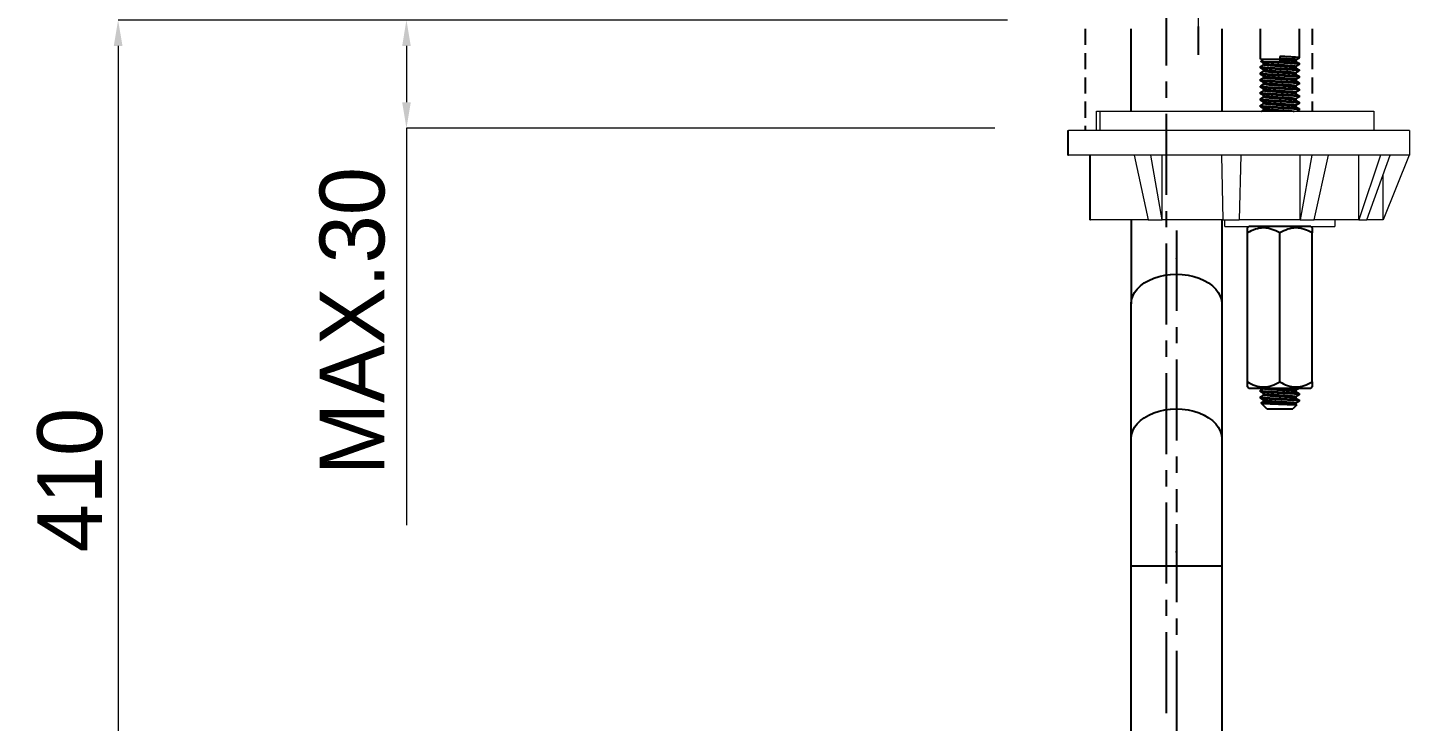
# Model space of a CAD drawing. Extents: x 0 to 790, y 0 to 579.
# Drawn here: x 356.5 to 569.8, y 121.4 to 228.5 of the extents above; entities that cross this region are included whole.
import ezdxf

# ---------------------------------------------------------------- set-up
doc = ezdxf.new("R2010")
doc.units = 0
doc.header["$LTSCALE"] = 10
doc.header["$MEASUREMENT"] = 0
doc.header["$PDMODE"] = 3
doc.header["$PDSIZE"] = -10
doc.linetypes.add('CENTER', pattern=[2, 1.25, -0.25, 0.25, -0.25])
doc.linetypes.add('HIDDEN', pattern=[0.375, 0.25, -0.125])
doc.layers.get('0').update_dxf_attribs({"linetype": 'CONTINUOUS'})
doc.layers.get('DEFPOINTS').update_dxf_attribs({"linetype": 'CONTINUOUS'})
doc.layers.add('1', color=7, linetype='CONTINUOUS')
doc.layers.add('DEFAULT_1', color=7, linetype='CENTER')
doc.styles.add('Daelim Dimension', font='')
doc.styles.get('Daelim Dimension').set_extended_font_data('나눔고딕')
doc.dimstyles.new('DEFAULT', dxfattribs={"dimscale": 2, "dimtxt": 2, "dimasz": 2, "dimexe": 0, "dimexo": 2, "dimgap": 1, "dimtad": 1, "dimdec": 0, "dimzin": 9, "dimdsep": 46, "dimtxsty": 'Daelim Dimension', "dimcen": 0.5, "dimclrd": 5, "dimclre": 5, "dimclrt": 256, "dimadec": 1, "dimazin": 0, "dimtfac": 1, "dimtdec": 0, "dimtix": 1, "dimtmove": 0, "dimatfit": 3, "dimfxl": 1, "dimtolj": 1, "dimtzin": 1, "dimlwd": 9, "dimlwe": 9, "dimarcsym": 0})

# ---------------------------------------------------------------- blocks, each defined once
blk = doc.blocks.new('*D2')
at = {"color": 5, "lineweight": 9, "ltscale": 0.5, "transparency": 16777216}
for p, q in [((415.63, 306.69), (415.63, 273.65)), ((533.24, 273.65), (419.63, 273.65)), ((537.24, 228.36), (537.24, 273.65))]:
    blk.add_line(p, q, dxfattribs=at)
at = {"color": 5, "ltscale": 0.5, "transparency": 16777216}
for points in [[(419.63, 274.32), (419.63, 272.98), (415.63, 273.65)], [(533.24, 274.32), (533.24, 272.98), (537.24, 273.65)]]:
    blk.add_solid(points, dxfattribs=at)
at = {"layer": 'DEFPOINTS', "color": 0, "ltscale": 0.5, "transparency": 16777216}
for p in [(415.63, 310.69), (415.63, 273.65), (537.24, 224.36)]:
    blk.add_point(p, dxfattribs=at)
at = {"color": 7, "ltscale": 0.5, "transparency": 16777216, "insert": (482.43, 286.44), "char_height": 10, "attachment_point": 2, "style": 'Daelim Dimension'}
blk.add_mtext('\\A1;122', dxfattribs=at)
blk = doc.blocks.new('*D3')
at = {"color": 5, "lineweight": 9, "ltscale": 0.5, "transparency": 16777216}
for p, q in [((507.74, 229.71), (414.98, 229.71)), ((414.98, 225.71), (414.98, 217.01)), ((505.81, 213.01), (414.98, 213.01)), ((414.98, 213.01), (414.98, 151.74))]:
    blk.add_line(p, q, dxfattribs=at)
at = {"color": 5, "ltscale": 0.5, "transparency": 16777216}
for points in [[(414.32, 225.71), (415.65, 225.71), (414.98, 229.71)], [(414.32, 217.01), (415.65, 217.01), (414.98, 213.01)]]:
    blk.add_solid(points, dxfattribs=at)
at = {"layer": 'DEFPOINTS', "color": 0, "ltscale": 0.5, "transparency": 16777216}
for p in [(414.98, 229.71), (511.74, 229.71), (509.81, 213.01)]:
    blk.add_point(p, dxfattribs=at)
at = {"color": 7, "ltscale": 0.5, "transparency": 16777216, "insert": (401.58, 207.01), "char_height": 10, "attachment_point": 3, "rotation": 90, "style": 'Daelim Dimension'}
blk.add_mtext('\\A1;MAX.30', dxfattribs=at)
blk = doc.blocks.new('*D6')
at = {"color": 5, "lineweight": 9, "ltscale": 0.5, "transparency": 16777216}
for p, q in [((433.31, 229.71), (370.48, 229.71)), ((370.48, 225.71), (370.48, 91.67)), ((517.33, 87.67), (370.48, 87.67))]:
    blk.add_line(p, q, dxfattribs=at)
at = {"color": 5, "ltscale": 0.5, "transparency": 16777216}
for points in [[(369.81, 225.71), (371.15, 225.71), (370.48, 229.71)], [(369.81, 91.67), (371.15, 91.67), (370.48, 87.67)]]:
    blk.add_solid(points, dxfattribs=at)
at = {"layer": 'DEFPOINTS', "color": 0, "ltscale": 0.5, "transparency": 16777216}
for p in [(437.31, 229.71), (370.48, 87.67), (521.33, 87.67)]:
    blk.add_point(p, dxfattribs=at)
at = {"color": 7, "ltscale": 0.5, "transparency": 16777216, "insert": (363.07, 158.69), "char_height": 10, "attachment_point": 5, "rotation": 90, "style": 'Daelim Dimension'}
blk.add_mtext('\\A1;410', dxfattribs=at)

msp = doc.modelspace()

# ---------------------------------------------------------------- linework, layer by layer
at = {"color": 7, "linetype": 'HIDDEN'}
for p, q in [((519.76, 228.36), (519.76, 212.64)), ((554.76, 228.36), (554.76, 215.64))]:
    msp.add_line(p, q, dxfattribs=at)
at = {"layer": '1', "color": 7, "linetype": 'Continuous'}
for p, q in [((526.83, 215.64), (526.83, 228.36)), ((540.83, 228.36), (540.83, 215.64)), ((546.78, 223.69), (546.78, 228.36)), ((552.78, 228.36), (552.78, 223.85)), ((549.78, 224.1), (549.78, 223.69)), ((546.78, 223.69), (549.78, 223.69)), ((546.78, 222.35), (546.78, 222.52)), ((546.89, 223.3), (547.28, 223.69)), ((547.28, 222.81), (547.28, 223.06)), ((547.28, 221.81), (547.28, 222.06)), ((551.28, 223.19), (548.29, 223.19)), ((549.78, 223.69), (549.78, 223.39)), ((552.28, 223.69), (552.34, 223.63)), ((552.28, 223.56), (552.28, 223.32)), ((552.28, 222.56), (552.28, 222.32)), ((552.78, 223.02), (552.78, 222.85)), ((552.78, 222.02), (552.78, 221.85)), ((546.78, 221.35), (546.78, 221.52)), ((546.78, 220.35), (546.78, 220.52)), ((547.28, 220.81), (547.28, 221.06)), ((547.28, 219.81), (547.28, 220.06)), ((552.28, 221.56), (552.28, 221.32)), ((552.28, 220.56), (552.28, 220.32)), ((552.78, 221.02), (552.78, 220.85)), ((552.78, 220.02), (552.78, 219.85)), ((546.78, 219.35), (546.78, 219.52)), ((546.78, 218.35), (546.78, 218.52)), ((547.28, 218.81), (547.28, 219.06)), ((547.28, 217.81), (547.28, 218.06)), ((552.28, 219.56), (552.28, 219.32)), ((552.28, 218.56), (552.28, 218.32)), ((552.28, 217.56), (552.28, 217.32)), ((552.78, 219.02), (552.78, 218.85)), ((552.78, 218.02), (552.78, 217.85)), ((546.78, 217.35), (546.78, 217.52)), ((546.78, 216.35), (546.78, 216.52)), ((547.28, 216.81), (547.28, 217.06)), ((547.28, 215.81), (547.28, 216.06)), ((552.28, 216.56), (552.28, 216.32)), ((552.78, 217.02), (552.78, 216.85)), ((552.78, 216.02), (552.78, 215.85)), ((526.83, 198.84), (526.83, 185.88)), ((540.83, 198.84), (540.83, 185.88)), ((544.78, 197.61), (545.01, 197.84)), ((544.78, 173.84), (544.78, 196.84)), ((554.55, 197.84), (545.01, 197.84)), ((549.78, 173.84), (549.78, 196.84)), ((554.55, 197.84), (554.78, 197.61)), ((554.78, 173.84), (554.78, 196.84)), ((526.83, 165.07), (526.83, 185.88)), ((540.83, 185.88), (540.83, 165.07)), ((545.01, 172.84), (544.78, 173.07)), ((554.55, 172.84), (545.01, 172.84)), ((547.28, 172.81), (547.28, 172.84)), ((554.78, 173.07), (554.55, 172.84)), ((546.78, 172.35), (546.78, 172.52)), ((546.78, 171.35), (546.78, 171.52)), ((547.28, 171.81), (547.28, 172.06)), ((547.28, 170.81), (547.28, 171.06)), ((552.28, 172.56), (552.28, 172.32)), ((552.28, 171.56), (552.28, 171.32)), ((552.78, 172.02), (552.78, 171.85)), ((552.78, 171.02), (552.78, 170.85)), ((547.78, 169.69), (546.91, 170.56)), ((547.78, 169.69), (551.78, 169.69)), ((552.35, 170.26), (551.78, 169.69)), ((552.28, 170.56), (552.28, 170.31)), ((526.83, 145.39), (526.83, 165.07)), ((540.83, 165.07), (540.83, 145.39)), ((526.83, 115.39), (526.83, 145.39)), ((533.83, 145.39), (526.83, 145.39)), ((540.83, 145.39), (533.83, 145.39)), ((540.83, 145.39), (540.83, 115.39))]:
    msp.add_line(p, q, dxfattribs=at)
at = {"layer": '1', "color": 7, "linetype": 'Continuous', "lineweight": 18}
for p, q in [((521.47, 212.64), (521.47, 215.64)), ((521.47, 215.64), (522.02, 215.64)), ((522.02, 215.64), (564.28, 215.64)), ((564.28, 215.64), (564.28, 212.64)), ((517.06, 212.64), (517.15, 212.64)), ((517.06, 208.84), (517.06, 212.64)), ((569.78, 212.64), (517.15, 212.64)), ((569.78, 212.64), (569.78, 208.84)), ((517.06, 208.84), (517.15, 208.84)), ((527.28, 208.84), (517.15, 208.84)), ((520.47, 198.84), (520.47, 208.84)), ((527.28, 208.84), (529.46, 198.84)), ((529.82, 208.84), (527.28, 208.84)), ((540.82, 208.84), (529.85, 208.84)), ((529.85, 208.84), (529.85, 208.84)), ((531.63, 198.84), (529.85, 208.84)), ((531.63, 198.84), (531.63, 208.84)), ((543.74, 208.84), (540.82, 208.84)), ((541.03, 198.84), (540.82, 208.84)), ((543.78, 208.84), (543.53, 198.84)), ((543.78, 208.84), (543.78, 208.84)), ((554.74, 208.84), (543.78, 208.84)), ((554.74, 208.84), (552.93, 198.84)), ((552.93, 198.84), (552.93, 208.84)), ((557.28, 208.84), (554.74, 208.84)), ((555.1, 198.84), (557.31, 208.84)), ((557.31, 208.84), (557.31, 208.84)), ((565.33, 208.84), (557.31, 208.84)), ((565.33, 208.84), (561.98, 198.84)), ((561.98, 198.84), (561.98, 208.84)), ((563.23, 198.84), (566.81, 208.84)), ((566.79, 208.84), (565.33, 208.84)), ((569.74, 208.84), (565.75, 198.84)), ((566.81, 208.84), (566.81, 208.84)), ((569.74, 208.84), (566.81, 208.84)), ((569.78, 208.84), (569.74, 208.84)), ((565.75, 198.84), (565.75, 205.87)), ((520.47, 198.84), (520.54, 198.84)), ((529.46, 198.84), (520.54, 198.84)), ((529.46, 198.84), (531.63, 198.84)), ((541.03, 198.84), (531.63, 198.84)), ((541.03, 198.84), (543.53, 198.84)), ((541.28, 197.84), (541.28, 198.84)), ((552.93, 198.84), (543.53, 198.84)), ((552.93, 198.84), (555.1, 198.84)), ((561.98, 198.84), (555.1, 198.84)), ((558.28, 198.84), (558.28, 197.84)), ((561.98, 198.84), (563.23, 198.84)), ((565.75, 198.84), (563.23, 198.84)), ((541.28, 197.84), (558.28, 197.84))]:
    msp.add_line(p, q, dxfattribs=at)
at = {"layer": '1', "color": 7, "linetype": 'Continuous', "lineweight": 13}
for p, q in [((522.02, 215.64), (522.02, 212.64)), ((517.15, 208.84), (517.15, 212.64)), ((520.54, 198.84), (520.54, 208.84))]:
    msp.add_line(p, q, dxfattribs=at)
at = {"layer": '1', "color": 7, "linetype": 'Continuous', "lineweight": 18, "extrusion": (0, 0, -1)}
for centre, major_axis, ratio, start_param, end_param in [((542.17, 140.69), (-15.38, 68.06), 0.332406, 0.128423, 0.129785), ((542.29, 140.68), (-0.02, 68.25), 0.401159, 0.053537, 0.054899), ((542.42, 140.72), (15.35, 68.03), 0.332526, 6.261762, 6.263125), ((542.49, 140.69), (24.43, 68.11), 0.178447, 6.272718, 6.27408)]:
    msp.add_ellipse(centre, major_axis=major_axis, ratio=ratio, start_param=start_param, end_param=end_param, dxfattribs=at)
at = {"layer": '1', "color": 7, "linetype": 'Continuous', "extrusion": (0, 0, -1)}
for centre in [(533.83, 185.88), (533.83, 165.07)]:
    msp.add_ellipse(centre, major_axis=(-7, 0), ratio=0.656059, start_param=0, end_param=3.141593, dxfattribs=at)
at = {"layer": '1', "color": 7, "linetype": 'Continuous'}
for points, knots in [([(552.78, 223.85), (552.78, 223.87), (552.74, 223.89), (552.55, 223.92), (552.4, 223.94), (552, 223.97), (551.75, 223.99), (551.2, 224.03), (550.89, 224.04), (550.31, 224.08), (550.04, 224.09), (549.78, 224.1)], [0, 0, 0, 0, 0.187281, 0.187281, 0.402456, 0.402456, 0.617581, 0.617581, 0.832718, 0.832718, 1, 1, 1, 1]), ([(546.78, 222.52), (546.78, 222.51), (546.8, 222.5), (546.9, 222.47), (547.02, 222.45), (547.37, 222.42), (547.59, 222.4), (548.1, 222.36), (548.4, 222.34), (549.03, 222.31), (549.37, 222.29), (550.04, 222.26), (550.38, 222.24), (551.02, 222.2), (551.33, 222.18), (551.86, 222.15), (552.1, 222.13), (552.47, 222.09), (552.61, 222.08), (552.75, 222.05), (552.78, 222.03), (552.78, 222.02)], [0, 0, 0, 0, 0.062306, 0.062306, 0.169753, 0.169753, 0.277207, 0.277207, 0.384644, 0.384644, 0.49211, 0.49211, 0.599543, 0.599543, 0.707012, 0.707012, 0.814452, 0.814452, 0.921903, 0.921903, 1, 1, 1, 1]), ([(552.78, 221.85), (552.78, 221.86), (552.77, 221.86), (552.73, 221.89), (552.63, 221.91), (552.34, 221.94), (552.15, 221.96), (551.67, 222), (551.39, 222.01), (550.78, 222.05), (550.45, 222.07), (549.78, 222.1), (549.44, 222.12), (548.78, 222.16), (548.46, 222.18), (547.9, 222.21), (547.64, 222.23), (547.22, 222.27), (547.05, 222.28), (546.84, 222.32), (546.78, 222.33), (546.78, 222.35)], [0, 0, 0, 0, 0.035132, 0.035132, 0.142705, 0.142705, 0.250312, 0.250312, 0.357888, 0.357888, 0.465496, 0.465496, 0.57307, 0.57307, 0.68066, 0.68066, 0.788248, 0.788248, 0.895827, 0.895827, 1, 1, 1, 1]), ([(548.29, 223.19), (548.01, 223.2), (547.75, 223.21), (547.33, 223.23), (547.17, 223.24), (546.94, 223.27), (546.88, 223.28), (546.88, 223.29), (546.88, 223.29), (546.88, 223.29)], [0, 0, 0, 0, 0.321107, 0.321107, 0.64382, 0.64382, 0.966535, 0.966535, 1, 1, 1, 1]), ([(552.26, 222.33), (552.23, 222.34), (552.17, 222.36), (551.95, 222.39), (551.79, 222.41), (551.41, 222.45), (551.18, 222.47), (550.68, 222.5), (550.4, 222.52), (549.85, 222.56), (549.56, 222.57), (549.01, 222.61), (548.74, 222.63), (548.26, 222.66), (548.04, 222.68), (547.68, 222.72), (547.54, 222.73), (547.34, 222.77), (547.29, 222.79), (547.28, 222.81), (547.28, 222.81), (547.28, 222.81)], [0, 0, 0, 0, 0.099977, 0.099977, 0.211767, 0.211767, 0.32359, 0.32359, 0.435385, 0.435385, 0.547181, 0.547181, 0.658997, 0.658997, 0.77079, 0.77079, 0.882627, 0.882627, 0.994411, 0.994411, 1, 1, 1, 1]), ([(552.27, 221.33), (552.25, 221.33), (552.22, 221.34), (552.11, 221.37), (551.98, 221.39), (551.66, 221.43), (551.45, 221.44), (551, 221.48), (550.74, 221.5), (550.2, 221.53), (549.91, 221.55), (549.35, 221.59), (549.07, 221.6), (548.55, 221.64), (548.31, 221.66), (547.89, 221.7), (547.72, 221.71), (547.45, 221.75), (547.36, 221.77), (547.29, 221.79), (547.28, 221.8), (547.28, 221.81)], [0, 0, 0, 0, 0.058801, 0.058801, 0.169952, 0.169952, 0.281099, 0.281099, 0.39227, 0.39227, 0.503404, 0.503404, 0.614583, 0.614583, 0.725721, 0.725721, 0.836889, 0.836889, 0.948035, 0.948035, 1, 1, 1, 1]), ([(547.29, 222.05), (547.3, 222.04), (547.31, 222.04), (547.39, 222.02), (547.49, 222), (547.78, 221.96), (547.97, 221.94), (548.4, 221.91), (548.65, 221.89), (549.18, 221.85), (549.46, 221.83), (550.02, 221.8), (550.3, 221.78), (550.84, 221.75), (551.09, 221.73), (551.53, 221.69), (551.73, 221.67), (552.03, 221.64), (552.15, 221.62), (552.26, 221.59), (552.28, 221.58), (552.28, 221.56)], [0, 0, 0, 0, 0.032245, 0.032245, 0.143447, 0.143447, 0.254625, 0.254625, 0.365847, 0.365847, 0.477017, 0.477017, 0.588222, 0.588222, 0.699404, 0.699404, 0.810594, 0.810594, 0.921793, 0.921793, 1, 1, 1, 1]), ([(547.3, 223.04), (547.33, 223.03), (547.39, 223.02), (547.59, 222.98), (547.74, 222.96), (548.12, 222.93), (548.35, 222.91), (548.84, 222.88), (549.11, 222.86), (549.67, 222.82), (549.96, 222.8), (550.51, 222.77), (550.78, 222.75), (551.27, 222.71), (551.49, 222.7), (551.85, 222.66), (552, 222.64), (552.21, 222.61), (552.27, 222.59), (552.28, 222.57), (552.28, 222.57), (552.28, 222.56)], [0, 0, 0, 0, 0.092499, 0.092499, 0.204283, 0.204283, 0.316097, 0.316097, 0.427888, 0.427888, 0.539675, 0.539675, 0.651489, 0.651489, 0.763274, 0.763274, 0.875106, 0.875106, 0.986884, 0.986884, 1, 1, 1, 1]), ([(552.78, 222.85), (552.78, 222.87), (552.75, 222.88), (552.61, 222.91), (552.47, 222.93), (552.11, 222.96), (551.87, 222.98), (551.34, 223.02), (551.03, 223.04), (550.39, 223.07), (550.05, 223.09), (549.38, 223.12), (549.04, 223.14), (548.72, 223.16), (548.57, 223.17), (548.43, 223.18), (548.29, 223.19)], [0, 0, 0, 0, 0.117085, 0.117085, 0.278512, 0.278512, 0.439927, 0.439927, 0.601334, 0.601334, 0.762766, 0.762766, 0.924158, 0.924158, 0.924158, 1, 1, 1, 1]), ([(549.78, 223.81), (549.82, 223.81), (549.85, 223.81), (550.17, 223.79), (550.45, 223.77), (550.97, 223.74), (551.21, 223.72), (551.48, 223.7), (551.52, 223.69), (551.57, 223.69)], [0, 0, 0, 0, 0.053341, 0.053341, 0.477671, 0.477671, 0.901842, 0.901842, 1, 1, 1, 1]), ([(552.27, 223.33), (552.26, 223.33), (552.24, 223.34), (552.16, 223.36), (552.05, 223.38), (551.75, 223.42), (551.56, 223.43), (551.13, 223.47), (550.87, 223.49), (550.34, 223.52), (550.06, 223.54), (549.78, 223.56)], [0, 0, 0, 0, 0.082063, 0.082063, 0.311546, 0.311546, 0.540984, 0.540984, 0.770498, 0.770498, 1, 1, 1, 1]), ([(549.78, 223.39), (549.94, 223.37), (550.1, 223.34), (550.26, 223.32), (550.61, 223.27), (550.96, 223.23), (551.28, 223.19)], [0, 0, 0, 0, 0.316637, 0.316637, 0.316637, 1, 1, 1, 1]), ([(551.28, 223.19), (551.56, 223.17), (551.82, 223.15), (552.26, 223.12), (552.44, 223.1), (552.69, 223.06), (552.76, 223.05), (552.78, 223.03), (552.78, 223.02), (552.78, 223.02)], [0, 0, 0, 0, 0.314872, 0.314872, 0.636042, 0.636042, 0.957308, 0.957308, 1, 1, 1, 1]), ([(552.36, 223.61), (552.35, 223.62), (552.32, 223.63), (552.18, 223.65), (552.05, 223.66), (551.79, 223.67), (551.69, 223.68), (551.57, 223.69)], [0, 0, 0, 0, 0.316108, 0.316108, 0.752657, 0.752657, 1, 1, 1, 1]), ([(551.57, 223.69), (551.72, 223.69), (551.86, 223.69), (552.14, 223.69), (552.27, 223.69), (552.46, 223.69), (552.51, 223.69), (552.51, 223.69), (552.51, 223.69), (552.51, 223.69)], [0, 0, 0, 0, 0.255283, 0.255283, 0.609051, 0.609051, 0.994456, 0.994456, 1, 1, 1, 1]), ([(546.79, 221.54), (546.78, 221.53), (546.78, 221.53), (546.78, 221.51), (546.83, 221.49), (547.05, 221.45), (547.22, 221.43), (547.63, 221.4), (547.89, 221.38), (548.46, 221.34), (548.78, 221.32), (549.43, 221.29), (549.78, 221.27), (550.44, 221.23), (550.78, 221.22), (551.38, 221.18), (551.67, 221.16), (552.14, 221.13), (552.34, 221.11), (552.63, 221.07), (552.73, 221.06), (552.77, 221.03), (552.78, 221.03), (552.78, 221.02)], [0, 0, 0, 0, 0.027906, 0.027906, 0.132117, 0.132117, 0.236367, 0.236367, 0.340585, 0.340585, 0.444817, 0.444817, 0.54904, 0.54904, 0.653254, 0.653254, 0.7575, 0.7575, 0.861716, 0.861716, 0.965964, 0.965964, 1, 1, 1, 1]), ([(552.76, 220.84), (552.77, 220.84), (552.78, 220.84), (552.79, 220.87), (552.74, 220.89), (552.54, 220.92), (552.38, 220.94), (551.97, 220.97), (551.72, 220.99), (551.16, 221.03), (550.84, 221.05), (550.19, 221.08), (549.85, 221.1), (549.18, 221.14), (548.84, 221.15), (548.23, 221.19), (547.95, 221.21), (547.46, 221.24), (547.25, 221.26), (546.95, 221.3), (546.85, 221.32), (546.79, 221.34), (546.78, 221.34), (546.78, 221.35)], [0, 0, 0, 0, 0.023619, 0.023619, 0.12783, 0.12783, 0.232073, 0.232073, 0.336291, 0.336291, 0.440517, 0.440517, 0.544741, 0.544741, 0.648951, 0.648951, 0.753198, 0.753198, 0.857412, 0.857412, 0.961655, 0.961655, 1, 1, 1, 1]), ([(546.78, 220.52), (546.78, 220.51), (546.79, 220.51), (546.85, 220.48), (546.95, 220.46), (547.25, 220.43), (547.45, 220.41), (547.94, 220.38), (548.22, 220.36), (548.84, 220.32), (549.17, 220.3), (549.84, 220.27), (550.18, 220.25), (550.84, 220.21), (551.15, 220.19), (551.71, 220.16), (551.97, 220.14), (552.37, 220.11), (552.53, 220.09), (552.73, 220.05), (552.78, 220.04), (552.78, 220.02)], [0, 0, 0, 0, 0.039741, 0.039741, 0.147309, 0.147309, 0.254905, 0.254905, 0.362472, 0.362472, 0.470074, 0.470074, 0.57764, 0.57764, 0.685227, 0.685227, 0.792804, 0.792804, 0.900377, 0.900377, 1, 1, 1, 1]), ([(552.78, 219.85), (552.78, 219.86), (552.76, 219.87), (552.68, 219.9), (552.56, 219.92), (552.23, 219.95), (552.01, 219.97), (551.51, 220.01), (551.22, 220.03), (550.59, 220.06), (550.25, 220.08), (549.58, 220.11), (549.24, 220.13), (548.6, 220.17), (548.29, 220.19), (547.74, 220.22), (547.5, 220.24), (547.12, 220.28), (546.97, 220.29), (546.82, 220.32), (546.78, 220.34), (546.78, 220.35)], [0, 0, 0, 0, 0.056335, 0.056335, 0.163935, 0.163935, 0.27155, 0.27155, 0.379144, 0.379144, 0.48677, 0.48677, 0.594361, 0.594361, 0.701983, 0.701983, 0.809582, 0.809582, 0.917187, 0.917187, 1, 1, 1, 1]), ([(552.27, 220.33), (552.26, 220.33), (552.26, 220.33), (552.22, 220.35), (552.13, 220.37), (551.87, 220.4), (551.7, 220.42), (551.29, 220.46), (551.05, 220.47), (550.54, 220.51), (550.26, 220.53), (549.7, 220.57), (549.41, 220.58), (548.87, 220.62), (548.61, 220.64), (548.14, 220.67), (547.94, 220.69), (547.6, 220.73), (547.47, 220.74), (547.32, 220.78), (547.28, 220.79), (547.28, 220.81)], [0, 0, 0, 0, 0.012707, 0.012707, 0.12395, 0.12395, 0.235157, 0.235157, 0.346407, 0.346407, 0.457609, 0.457609, 0.568831, 0.568831, 0.680053, 0.680053, 0.791266, 0.791266, 0.902509, 0.902509, 1, 1, 1, 1]), ([(552.27, 219.33), (552.25, 219.34), (552.2, 219.35), (552.05, 219.38), (551.91, 219.4), (551.56, 219.44), (551.34, 219.45), (550.86, 219.49), (550.6, 219.51), (550.05, 219.54), (549.76, 219.56), (549.21, 219.6), (548.93, 219.61), (548.43, 219.65), (548.19, 219.67), (547.8, 219.7), (547.63, 219.72), (547.4, 219.76), (547.32, 219.78), (547.28, 219.8), (547.28, 219.8), (547.28, 219.81)], [0, 0, 0, 0, 0.07777, 0.07777, 0.188937, 0.188937, 0.300118, 0.300118, 0.4113, 0.4113, 0.522462, 0.522462, 0.633664, 0.633664, 0.744828, 0.744828, 0.856032, 0.856032, 0.967193, 0.967193, 1, 1, 1, 1]), ([(547.29, 220.05), (547.3, 220.04), (547.3, 220.04), (547.34, 220.02), (547.43, 220.01), (547.69, 219.97), (547.87, 219.95), (548.28, 219.92), (548.52, 219.9), (549.03, 219.86), (549.31, 219.84), (549.87, 219.81), (550.16, 219.79), (550.7, 219.76), (550.96, 219.74), (551.42, 219.7), (551.63, 219.68), (551.96, 219.65), (552.09, 219.63), (552.24, 219.6), (552.28, 219.58), (552.28, 219.56)], [0, 0, 0, 0, 0.011172, 0.011172, 0.12261, 0.12261, 0.234012, 0.234012, 0.345459, 0.345459, 0.456857, 0.456857, 0.568276, 0.568276, 0.679694, 0.679694, 0.791102, 0.791102, 0.90254, 0.90254, 1, 1, 1, 1]), ([(547.3, 221.05), (547.32, 221.03), (547.36, 221.02), (547.52, 220.99), (547.66, 220.97), (548.01, 220.94), (548.23, 220.92), (548.71, 220.89), (548.97, 220.87), (549.52, 220.83), (549.81, 220.81), (550.36, 220.78), (550.64, 220.76), (551.14, 220.72), (551.38, 220.7), (551.77, 220.67), (551.93, 220.65), (552.17, 220.62), (552.24, 220.6), (552.28, 220.57), (552.28, 220.57), (552.28, 220.56)], [0, 0, 0, 0, 0.074862, 0.074862, 0.186419, 0.186419, 0.297989, 0.297989, 0.40956, 0.40956, 0.52111, 0.52111, 0.632701, 0.632701, 0.744254, 0.744254, 0.855848, 0.855848, 0.967397, 0.967397, 1, 1, 1, 1]), ([(546.78, 219.52), (546.78, 219.51), (546.82, 219.49), (546.97, 219.46), (547.11, 219.44), (547.5, 219.41), (547.74, 219.39), (548.28, 219.35), (548.59, 219.33), (549.23, 219.3), (549.57, 219.28), (550.25, 219.25), (550.58, 219.23), (551.21, 219.19), (551.5, 219.17), (552.01, 219.14), (552.23, 219.12), (552.56, 219.08), (552.67, 219.07), (552.76, 219.04), (552.78, 219.03), (552.78, 219.02)], [0, 0, 0, 0, 0.082541, 0.082541, 0.190228, 0.190228, 0.297899, 0.297899, 0.405571, 0.405571, 0.513253, 0.513253, 0.620911, 0.620911, 0.728614, 0.728614, 0.836279, 0.836279, 0.943967, 0.943967, 1, 1, 1, 1]), ([(552.78, 218.85), (552.78, 218.85), (552.78, 218.86), (552.76, 218.88), (552.69, 218.9), (552.45, 218.93), (552.27, 218.95), (551.83, 218.98), (551.56, 219), (550.98, 219.04), (550.65, 219.06), (549.99, 219.09), (549.65, 219.11), (548.98, 219.15), (548.65, 219.17), (548.06, 219.2), (547.79, 219.22), (547.34, 219.25), (547.15, 219.27), (546.89, 219.31), (546.81, 219.33), (546.78, 219.35), (546.78, 219.35), (546.78, 219.35)], [0, 0, 0, 0, 0.012831, 0.012831, 0.120415, 0.120415, 0.228042, 0.228042, 0.335633, 0.335633, 0.443245, 0.443245, 0.550837, 0.550837, 0.65843, 0.65843, 0.766043, 0.766043, 0.873632, 0.873632, 0.981255, 0.981255, 1, 1, 1, 1]), ([(546.78, 218.52), (546.78, 218.52), (546.78, 218.51), (546.81, 218.49), (546.88, 218.47), (547.15, 218.44), (547.33, 218.42), (547.78, 218.39), (548.05, 218.37), (548.65, 218.33), (548.97, 218.31), (549.64, 218.28), (549.98, 218.26), (550.64, 218.22), (550.97, 218.2), (551.55, 218.17), (551.82, 218.15), (552.26, 218.12), (552.44, 218.1), (552.69, 218.06), (552.76, 218.05), (552.78, 218.03), (552.78, 218.02), (552.78, 218.02)], [0, 0, 0, 0, 0.018325, 0.018325, 0.125896, 0.125896, 0.233511, 0.233511, 0.341089, 0.341089, 0.448693, 0.448693, 0.55627, 0.55627, 0.663855, 0.663855, 0.771451, 0.771451, 0.879028, 0.879028, 0.986637, 0.986637, 1, 1, 1, 1]), ([(552.78, 217.85), (552.78, 217.87), (552.75, 217.88), (552.61, 217.91), (552.48, 217.93), (552.11, 217.96), (551.87, 217.98), (551.34, 218.02), (551.03, 218.04), (550.4, 218.07), (550.05, 218.09), (549.38, 218.12), (549.04, 218.14), (548.41, 218.18), (548.11, 218.2), (547.6, 218.23), (547.37, 218.25), (547.03, 218.29), (546.9, 218.31), (546.8, 218.33), (546.78, 218.34), (546.78, 218.35)], [0, 0, 0, 0, 0.07721, 0.07721, 0.184876, 0.184876, 0.292534, 0.292534, 0.400187, 0.400187, 0.507857, 0.507857, 0.6155, 0.6155, 0.723186, 0.723186, 0.830835, 0.830835, 0.938504, 0.938504, 1, 1, 1, 1]), ([(552.27, 218.33), (552.26, 218.33), (552.25, 218.34), (552.18, 218.36), (552.07, 218.38), (551.79, 218.41), (551.6, 218.43), (551.17, 218.47), (550.92, 218.48), (550.4, 218.52), (550.11, 218.54), (549.55, 218.58), (549.27, 218.59), (548.73, 218.63), (548.48, 218.65), (548.03, 218.68), (547.84, 218.7), (547.53, 218.73), (547.42, 218.75), (547.3, 218.78), (547.28, 218.8), (547.28, 218.81)], [0, 0, 0, 0, 0.031894, 0.031894, 0.143094, 0.143094, 0.25427, 0.25427, 0.36549, 0.36549, 0.476658, 0.476658, 0.58786, 0.58786, 0.69904, 0.69904, 0.810228, 0.810228, 0.921426, 0.921426, 1, 1, 1, 1]), ([(552.26, 217.33), (552.24, 217.34), (552.18, 217.36), (551.98, 217.39), (551.82, 217.41), (551.45, 217.44), (551.22, 217.46), (550.73, 217.5), (550.46, 217.52), (549.9, 217.55), (549.61, 217.57), (549.06, 217.6), (548.79, 217.62), (548.3, 217.66), (548.08, 217.68), (547.71, 217.71), (547.56, 217.73), (547.35, 217.77), (547.29, 217.79), (547.28, 217.81), (547.28, 217.81), (547.28, 217.81)], [0, 0, 0, 0, 0.095206, 0.095206, 0.206599, 0.206599, 0.318023, 0.318023, 0.429424, 0.429424, 0.540821, 0.540821, 0.652245, 0.652245, 0.763641, 0.763641, 0.875082, 0.875082, 0.98647, 0.98647, 1, 1, 1, 1]), ([(547.29, 219.05), (547.31, 219.04), (547.34, 219.03), (547.46, 219), (547.58, 218.98), (547.91, 218.95), (548.11, 218.93), (548.57, 218.9), (548.83, 218.88), (549.37, 218.84), (549.66, 218.82), (550.22, 218.79), (550.5, 218.77), (551.02, 218.73), (551.26, 218.71), (551.67, 218.68), (551.85, 218.66), (552.11, 218.63), (552.21, 218.61), (552.27, 218.58), (552.28, 218.57), (552.28, 218.56)], [0, 0, 0, 0, 0.057292, 0.057292, 0.16864, 0.16864, 0.279984, 0.279984, 0.391351, 0.391351, 0.502682, 0.502682, 0.614058, 0.614058, 0.725393, 0.725393, 0.836759, 0.836759, 0.948101, 0.948101, 1, 1, 1, 1]), ([(547.29, 218.05), (547.32, 218.03), (547.39, 218.01), (547.61, 217.98), (547.77, 217.96), (548.16, 217.93), (548.39, 217.91), (548.89, 217.87), (549.17, 217.85), (549.72, 217.82), (550.01, 217.8), (550.56, 217.77), (550.83, 217.75), (551.31, 217.71), (551.53, 217.69), (551.88, 217.66), (552.03, 217.64), (552.22, 217.6), (552.27, 217.58), (552.28, 217.57), (552.28, 217.56), (552.28, 217.56)], [0, 0, 0, 0, 0.103117, 0.103117, 0.214523, 0.214523, 0.325963, 0.325963, 0.437372, 0.437372, 0.548784, 0.548784, 0.660215, 0.660215, 0.771623, 0.771623, 0.883075, 0.883075, 0.994475, 0.994475, 1, 1, 1, 1]), ([(546.78, 217.52), (546.78, 217.51), (546.8, 217.5), (546.9, 217.47), (547.03, 217.45), (547.37, 217.42), (547.59, 217.4), (548.11, 217.36), (548.4, 217.34), (549.03, 217.31), (549.37, 217.29), (550.05, 217.26), (550.39, 217.24), (551.03, 217.2), (551.33, 217.18), (551.87, 217.15), (552.1, 217.13), (552.47, 217.09), (552.61, 217.08), (552.75, 217.05), (552.78, 217.03), (552.78, 217.02)], [0, 0, 0, 0, 0.061744, 0.061744, 0.169363, 0.169363, 0.276988, 0.276988, 0.384598, 0.384598, 0.492236, 0.492236, 0.599841, 0.599841, 0.707482, 0.707482, 0.815094, 0.815094, 0.922717, 0.922717, 1, 1, 1, 1]), ([(552.78, 216.85), (552.78, 216.86), (552.77, 216.86), (552.73, 216.89), (552.63, 216.91), (552.35, 216.94), (552.15, 216.96), (551.67, 216.99), (551.39, 217.01), (550.79, 217.05), (550.46, 217.07), (549.79, 217.1), (549.44, 217.12), (548.79, 217.16), (548.47, 217.18), (547.9, 217.21), (547.64, 217.23), (547.22, 217.26), (547.06, 217.28), (546.84, 217.32), (546.78, 217.33), (546.78, 217.35)], [0, 0, 0, 0, 0.034236, 0.034236, 0.141807, 0.141807, 0.249413, 0.249413, 0.356986, 0.356986, 0.464592, 0.464592, 0.572164, 0.572164, 0.679752, 0.679752, 0.787339, 0.787339, 0.894915, 0.894915, 1, 1, 1, 1]), ([(546.79, 216.53), (546.78, 216.53), (546.78, 216.53), (546.78, 216.5), (546.83, 216.49), (547.05, 216.45), (547.22, 216.43), (547.64, 216.4), (547.89, 216.38), (548.46, 216.34), (548.78, 216.32), (549.44, 216.29), (549.78, 216.27), (550.45, 216.23), (550.78, 216.22), (551.39, 216.18), (551.67, 216.16), (552.14, 216.13), (552.34, 216.11), (552.63, 216.07), (552.73, 216.06), (552.77, 216.03), (552.78, 216.03), (552.78, 216.02)], [0, 0, 0, 0, 0.024183, 0.024183, 0.12889, 0.12889, 0.233634, 0.233634, 0.338347, 0.338347, 0.443073, 0.443073, 0.547791, 0.547791, 0.652499, 0.652499, 0.75724, 0.75724, 0.86195, 0.86195, 0.966692, 0.966692, 1, 1, 1, 1]), ([(552.77, 215.84), (552.77, 215.84), (552.78, 215.84), (552.79, 215.87), (552.74, 215.88), (552.54, 215.92), (552.38, 215.94), (551.97, 215.97), (551.72, 215.99), (551.16, 216.03), (550.85, 216.05), (550.2, 216.08), (549.85, 216.1), (549.18, 216.14), (548.85, 216.15), (548.24, 216.19), (547.95, 216.21), (547.46, 216.24), (547.26, 216.26), (546.95, 216.3), (546.85, 216.32), (546.79, 216.34), (546.78, 216.35), (546.78, 216.35)], [0, 0, 0, 0, 0.018089, 0.018089, 0.122798, 0.122798, 0.227541, 0.227541, 0.332257, 0.332257, 0.436982, 0.436982, 0.541706, 0.541706, 0.646414, 0.646414, 0.751161, 0.751161, 0.855874, 0.855874, 0.960616, 0.960616, 1, 1, 1, 1]), ([(552.27, 216.33), (552.25, 216.33), (552.23, 216.34), (552.13, 216.37), (552.01, 216.39), (551.69, 216.42), (551.49, 216.44), (551.04, 216.48), (550.79, 216.49), (550.25, 216.53), (549.96, 216.55), (549.4, 216.58), (549.12, 216.6), (548.6, 216.64), (548.35, 216.66), (547.93, 216.69), (547.75, 216.71), (547.47, 216.74), (547.37, 216.76), (547.29, 216.79), (547.28, 216.8), (547.28, 216.81)], [0, 0, 0, 0, 0.052596, 0.052596, 0.163566, 0.163566, 0.274525, 0.274525, 0.385516, 0.385516, 0.496464, 0.496464, 0.607456, 0.607456, 0.71841, 0.71841, 0.829389, 0.829389, 0.940353, 0.940353, 1, 1, 1, 1]), ([(548.54, 215.64), (548.5, 215.64), (548.46, 215.65), (548.18, 215.67), (547.97, 215.69), (547.63, 215.72), (547.49, 215.74), (547.32, 215.77), (547.28, 215.79), (547.28, 215.81)], [0.652794, 0.652794, 0.652794, 0.652794, 0.6715842, 0.6715842, 0.7835818, 0.7835818, 0.8956167, 0.8956167, 1, 1, 1, 1]), ([(547.29, 217.05), (547.3, 217.04), (547.32, 217.04), (547.4, 217.01), (547.51, 216.99), (547.81, 216.96), (548, 216.94), (548.44, 216.9), (548.7, 216.89), (549.23, 216.85), (549.51, 216.83), (550.07, 216.8), (550.36, 216.78), (550.88, 216.74), (551.13, 216.72), (551.57, 216.69), (551.76, 216.67), (552.06, 216.64), (552.16, 216.62), (552.26, 216.59), (552.28, 216.58), (552.28, 216.56)], [0, 0, 0, 0, 0.039709, 0.039709, 0.150892, 0.150892, 0.262057, 0.262057, 0.373261, 0.373261, 0.484417, 0.484417, 0.595611, 0.595611, 0.706776, 0.706776, 0.817955, 0.817955, 0.929134, 0.929134, 1, 1, 1, 1]), ([(547.3, 216.05), (547.32, 216.03), (547.37, 216.02), (547.54, 215.99), (547.69, 215.97), (548.05, 215.93), (548.27, 215.92), (548.75, 215.88), (549.02, 215.86), (549.57, 215.83), (549.86, 215.81), (550.42, 215.77), (550.69, 215.76), (551.19, 215.72), (551.42, 215.7), (551.76, 215.67), (551.9, 215.66), (552, 215.64)], [0, 0, 0, 0, 0.0807096, 0.0807096, 0.192471, 0.192471, 0.3042528, 0.3042528, 0.4160263, 0.4160263, 0.5277858, 0.5277858, 0.6395809, 0.6395809, 0.7513408, 0.7513408, 0.8421734, 0.8421734, 0.8421734, 0.8421734]), ([(549.78, 196.84), (549, 197.29), (548.16, 197.61), (546.42, 197.62), (545.57, 197.29), (544.78, 196.84)], [0, 0, 0, 0, 0.5, 0.5, 1, 1, 1, 1]), ([(544.78, 196.84), (544.78, 197.29), (544.78, 197.61), (544.78, 197.61), (544.78, 197.61), (544.78, 197.61)], [0, 0, 0, 0, 0.998824, 0.998824, 1, 1, 1, 1]), ([(554.78, 196.84), (554, 197.29), (553.16, 197.61), (551.42, 197.62), (550.57, 197.29), (549.78, 196.84)], [0, 0, 0, 0, 0.5, 0.5, 1, 1, 1, 1]), ([(554.78, 197.61), (554.78, 197.61), (554.78, 197.61), (554.78, 197.61), (554.78, 197.29), (554.78, 196.84)], [0, 0, 0, 0, 0.001176, 0.001176, 1, 1, 1, 1]), ([(544.78, 173.84), (545.56, 173.39), (546.4, 173.07), (548.14, 173.07), (548.99, 173.39), (549.78, 173.84)], [0, 0, 0, 0, 0.5, 0.5, 1, 1, 1, 1]), ([(544.78, 173.07), (544.78, 173.07), (544.78, 173.07), (544.78, 173.07), (544.78, 173.39), (544.78, 173.84)], [0, 0, 0, 0, 0.001176, 0.001176, 1, 1, 1, 1]), ([(552.26, 172.33), (552.25, 172.33), (552.24, 172.34), (552.17, 172.36), (552.06, 172.38), (551.77, 172.41), (551.58, 172.43), (551.15, 172.47), (550.9, 172.48), (550.37, 172.52), (550.09, 172.54), (549.53, 172.58), (549.24, 172.59), (548.71, 172.63), (548.46, 172.65), (548.02, 172.68), (547.82, 172.7), (547.52, 172.74), (547.41, 172.75), (547.3, 172.79), (547.28, 172.8), (547.28, 172.81)], [0, 0, 0, 0, 0.031507, 0.031507, 0.142897, 0.142897, 0.254264, 0.254264, 0.365675, 0.365675, 0.477033, 0.477033, 0.588428, 0.588428, 0.699798, 0.699798, 0.811178, 0.811178, 0.922565, 0.922565, 1, 1, 1, 1]), ([(549.36, 172.84), (549.54, 172.83), (549.73, 172.82), (550.2, 172.79), (550.48, 172.77), (550.99, 172.74), (551.24, 172.72), (551.66, 172.68), (551.84, 172.66), (552.11, 172.63), (552.2, 172.61), (552.27, 172.58), (552.28, 172.57), (552.28, 172.56)], [0, 0, 0, 0, 0.128816, 0.128816, 0.32331, 0.32331, 0.517733, 0.517733, 0.712206, 0.712206, 0.906643, 0.906643, 1, 1, 1, 1]), ([(549.78, 173.84), (550.56, 173.39), (551.4, 173.07), (553.14, 173.07), (553.99, 173.39), (554.78, 173.84)], [0, 0, 0, 0, 0.5, 0.5, 1, 1, 1, 1]), ([(554.78, 173.84), (554.78, 173.39), (554.78, 173.07), (554.78, 173.07), (554.78, 173.07), (554.78, 173.07)], [0, 0, 0, 0, 0.998824, 0.998824, 1, 1, 1, 1]), ([(546.78, 172.52), (546.78, 172.51), (546.8, 172.5), (546.91, 172.47), (547.04, 172.45), (547.39, 172.42), (547.62, 172.4), (548.14, 172.36), (548.44, 172.34), (549.07, 172.31), (549.41, 172.29), (550.09, 172.26), (550.43, 172.24), (551.06, 172.2), (551.37, 172.18), (551.9, 172.15), (552.13, 172.13), (552.49, 172.09), (552.62, 172.07), (552.75, 172.05), (552.78, 172.03), (552.78, 172.02)], [0, 0, 0, 0, 0.068293, 0.068293, 0.175759, 0.175759, 0.283228, 0.283228, 0.390683, 0.390683, 0.498164, 0.498164, 0.605614, 0.605614, 0.713102, 0.713102, 0.820558, 0.820558, 0.928028, 0.928028, 1, 1, 1, 1]), ([(552.78, 171.85), (552.78, 171.86), (552.77, 171.86), (552.74, 171.89), (552.65, 171.91), (552.37, 171.94), (552.17, 171.96), (551.71, 171.99), (551.43, 172.01), (550.83, 172.05), (550.5, 172.07), (549.83, 172.1), (549.48, 172.12), (548.83, 172.16), (548.5, 172.17), (547.93, 172.21), (547.67, 172.23), (547.24, 172.26), (547.07, 172.28), (546.84, 172.32), (546.78, 172.33), (546.78, 172.35), (546.78, 172.35), (546.78, 172.35)], [0, 0, 0, 0, 0.027734, 0.027734, 0.135296, 0.135296, 0.242896, 0.242896, 0.350462, 0.350462, 0.458058, 0.458058, 0.565623, 0.565623, 0.673201, 0.673201, 0.780781, 0.780781, 0.888349, 0.888349, 0.995941, 0.995941, 1, 1, 1, 1]), ([(546.78, 171.52), (546.78, 171.52), (546.78, 171.52), (546.78, 171.5), (546.84, 171.48), (547.07, 171.45), (547.24, 171.43), (547.66, 171.4), (547.92, 171.38), (548.5, 171.34), (548.82, 171.32), (549.48, 171.29), (549.82, 171.27), (550.49, 171.23), (550.82, 171.21), (551.42, 171.18), (551.7, 171.16), (552.17, 171.13), (552.36, 171.11), (552.64, 171.07), (552.73, 171.05), (552.77, 171.03), (552.78, 171.03), (552.78, 171.02)], [0, 0, 0, 0, 0.003809, 0.003809, 0.111244, 0.111244, 0.218721, 0.218721, 0.326163, 0.326163, 0.433621, 0.433621, 0.541066, 0.541066, 0.648505, 0.648505, 0.755974, 0.755974, 0.863413, 0.863413, 0.970887, 0.970887, 1, 1, 1, 1]), ([(552.78, 170.85), (552.78, 170.87), (552.74, 170.89), (552.55, 170.92), (552.4, 170.94), (552, 170.97), (551.75, 170.99), (551.2, 171.03), (550.89, 171.05), (550.24, 171.08), (549.89, 171.1), (549.22, 171.13), (548.89, 171.15), (548.27, 171.19), (547.98, 171.2), (547.49, 171.24), (547.28, 171.26), (546.97, 171.3), (546.86, 171.31), (546.79, 171.34), (546.78, 171.35), (546.78, 171.35)], [0, 0, 0, 0, 0.093194, 0.093194, 0.200714, 0.200714, 0.308211, 0.308211, 0.415714, 0.415714, 0.523218, 0.523218, 0.630705, 0.630705, 0.738233, 0.738233, 0.845726, 0.845726, 0.953246, 0.953246, 1, 1, 1, 1]), ([(552.27, 171.33), (552.24, 171.34), (552.18, 171.36), (551.97, 171.39), (551.81, 171.41), (551.43, 171.45), (551.2, 171.46), (550.71, 171.5), (550.43, 171.52), (549.88, 171.55), (549.59, 171.57), (549.04, 171.61), (548.77, 171.62), (548.28, 171.66), (548.06, 171.68), (547.7, 171.71), (547.55, 171.73), (547.35, 171.77), (547.29, 171.79), (547.28, 171.81), (547.28, 171.81), (547.28, 171.81)], [0, 0, 0, 0, 0.099593, 0.099593, 0.210607, 0.210607, 0.321652, 0.321652, 0.432672, 0.432672, 0.54369, 0.54369, 0.654733, 0.654733, 0.765748, 0.765748, 0.876809, 0.876809, 0.987817, 0.987817, 1, 1, 1, 1]), ([(552.28, 170.31), (552.28, 170.32), (552.25, 170.34), (552.12, 170.37), (552, 170.39), (551.68, 170.42), (551.48, 170.44), (551.02, 170.48), (550.76, 170.49), (550.23, 170.53), (549.94, 170.55), (549.38, 170.59), (549.1, 170.6), (548.58, 170.64), (548.33, 170.66), (547.91, 170.69), (547.73, 170.71), (547.46, 170.75), (547.36, 170.76), (547.29, 170.79), (547.28, 170.8), (547.28, 170.81)], [0, 0, 0, 0, 0.08353, 0.08353, 0.191213, 0.191213, 0.298888, 0.298888, 0.40659, 0.40659, 0.514254, 0.514254, 0.62196, 0.62196, 0.729629, 0.729629, 0.837323, 0.837323, 0.945, 0.945, 1, 1, 1, 1]), ([(547.29, 172.05), (547.32, 172.03), (547.38, 172.02), (547.6, 171.98), (547.76, 171.96), (548.14, 171.93), (548.37, 171.91), (548.87, 171.87), (549.14, 171.86), (549.7, 171.82), (549.99, 171.8), (550.54, 171.77), (550.81, 171.75), (551.29, 171.71), (551.51, 171.69), (551.87, 171.66), (552.02, 171.64), (552.22, 171.61), (552.27, 171.59), (552.28, 171.57), (552.28, 171.57), (552.28, 171.56)], [0, 0, 0, 0, 0.10314, 0.10314, 0.214351, 0.214351, 0.325594, 0.325594, 0.436809, 0.436809, 0.548025, 0.548025, 0.659263, 0.659263, 0.770476, 0.770476, 0.881733, 0.881733, 0.992938, 0.992938, 1, 1, 1, 1]), ([(547.29, 171.05), (547.3, 171.04), (547.32, 171.04), (547.4, 171.01), (547.5, 171), (547.8, 170.96), (547.99, 170.94), (548.42, 170.91), (548.67, 170.89), (549.2, 170.85), (549.49, 170.83), (550.05, 170.8), (550.33, 170.78), (550.86, 170.74), (551.11, 170.73), (551.55, 170.69), (551.75, 170.67), (552.04, 170.64), (552.15, 170.62), (552.26, 170.59), (552.28, 170.58), (552.28, 170.56)], [0, 0, 0, 0, 0.034851, 0.034851, 0.146422, 0.146422, 0.257971, 0.257971, 0.369563, 0.369563, 0.481104, 0.481104, 0.592683, 0.592683, 0.704234, 0.704234, 0.815798, 0.815798, 0.927365, 0.927365, 1, 1, 1, 1]), ([(552.77, 170.84), (552.77, 170.84), (552.77, 170.84), (552.78, 170.85), (552.78, 170.85), (552.78, 170.85)], [0, 0, 0, 0, 0.917094, 0.917094, 1, 1, 1, 1]), ([(546.88, 170.58), (546.89, 170.58), (546.91, 170.57), (547.01, 170.55), (547.13, 170.54), (547.45, 170.52), (547.65, 170.51), (548.13, 170.49), (548.41, 170.47), (548.98, 170.45), (549.28, 170.44), (549.89, 170.42), (550.2, 170.41), (550.77, 170.38), (551.04, 170.37), (551.52, 170.35), (551.73, 170.34), (552.06, 170.32), (552.19, 170.31), (552.33, 170.29), (552.37, 170.28), (552.36, 170.27)], [0, 0, 0, 0, 0.058372, 0.058372, 0.168451, 0.168451, 0.278369, 0.278369, 0.386789, 0.386789, 0.492818, 0.492818, 0.599316, 0.599316, 0.702464, 0.702464, 0.80625, 0.80625, 0.907176, 0.907176, 1, 1, 1, 1])]:
    msp.add_open_spline(points, degree=3, knots=knots, dxfattribs=at)
for points, degree in [([(546.78, 222.53), (547.03, 222.67), (547.28, 222.82)], 2), ([(547.3, 222.05), (547.04, 222.19), (546.78, 222.34)], 2), ([(546.79, 221.53), (547.03, 221.68), (547.28, 221.82)], 2), ([(547.3, 223.04), (547.11, 223.16), (546.91, 223.27)], 2), ([(552.26, 223.33), (552.52, 223.18), (552.78, 223.03)], 2), ([(552.26, 222.33), (552.51, 222.18), (552.77, 222.03)], 2), ([(552.77, 222.84), (552.53, 222.7), (552.28, 222.56)], 2), ([(552.78, 221.84), (552.53, 221.7), (552.28, 221.56)], 2), ([(552.77, 223.84), (552.64, 223.76), (552.5, 223.69)], 2), ([(552.76, 223.84), (552.77, 223.84), (552.77, 223.84), (552.78, 223.85)], 3), ([(546.78, 220.53), (547.03, 220.67), (547.28, 220.82)], 2), ([(547.3, 220.04), (547.04, 220.19), (546.78, 220.34)], 2), ([(547.3, 221.04), (547.04, 221.19), (546.79, 221.34)], 2), ([(546.79, 219.53), (547.03, 219.68), (547.28, 219.82)], 2), ([(552.26, 221.33), (552.52, 221.18), (552.78, 221.03)], 2), ([(552.26, 220.33), (552.52, 220.18), (552.77, 220.03)], 2), ([(552.77, 220.84), (552.53, 220.7), (552.28, 220.56)], 2), ([(552.78, 219.84), (552.53, 219.7), (552.28, 219.56)], 2), ([(547.3, 219.04), (547.04, 219.19), (546.78, 219.34)], 2), ([(546.78, 218.53), (547.03, 218.67), (547.28, 218.82)], 2), ([(547.3, 218.04), (547.04, 218.19), (546.78, 218.34)], 2), ([(546.79, 217.53), (547.03, 217.68), (547.28, 217.82)], 2), ([(552.26, 219.33), (552.52, 219.18), (552.77, 219.03)], 2), ([(552.26, 218.33), (552.52, 218.18), (552.78, 218.03)], 2), ([(552.77, 218.84), (552.52, 218.7), (552.28, 218.56)], 2), ([(552.78, 217.84), (552.53, 217.7), (552.28, 217.56)], 2), ([(547.3, 217.05), (547.04, 217.19), (546.78, 217.34)], 2), ([(546.78, 216.53), (547.03, 216.67), (547.28, 216.82)], 2), ([(547.3, 216.04), (547.04, 216.19), (546.79, 216.34)], 2), ([(546.97, 215.64), (547.13, 215.73), (547.28, 215.82)], 2), ([(552.26, 217.33), (552.51, 217.18), (552.77, 217.03)], 2), ([(552.26, 216.33), (552.52, 216.18), (552.78, 216.03)], 2), ([(552.77, 216.84), (552.53, 216.7), (552.28, 216.56)], 2), ([(552.78, 215.84), (552.6, 215.74), (552.43, 215.64)], 2), ([(546.79, 172.53), (547.03, 172.68), (547.28, 172.82)], 2), ([(552.78, 172.84), (552.53, 172.7), (552.28, 172.56)], 2), ([(547.3, 172.04), (547.04, 172.19), (546.78, 172.34)], 2), ([(546.78, 171.53), (547.03, 171.67), (547.28, 171.82)], 2), ([(547.3, 171.04), (547.04, 171.19), (546.79, 171.34)], 2), ([(546.91, 170.6), (547.09, 170.71), (547.28, 170.82)], 2), ([(552.26, 172.33), (552.52, 172.18), (552.77, 172.03)], 2), ([(552.26, 171.33), (552.52, 171.18), (552.78, 171.03)], 2), ([(552.77, 171.84), (552.52, 171.7), (552.28, 171.56)], 2), ([(552.78, 170.84), (552.53, 170.7), (552.28, 170.56)], 2)]:
    msp.add_open_spline(points, degree=degree, dxfattribs=at)
at = {"layer": '1', "color": 1, "linetype": 'CENTER'}
for points, knots in [([(533.83, 197.24), (533.83, 192.24), (533.83, 153.71)], [0, 0, 0.114857, 1, 1]), ([(533.83, 151.89), (533.83, 146.89), (533.83, 89.96)], [0, 0, 0.080737, 1, 1])]:
    msp.add_open_spline(points, degree=1, knots=knots, dxfattribs=at)
at = {"layer": 'DEFAULT_1', "color": 1, "linetype": 'CENTER'}
for p, q in [((532.24, 335.21), (532.24, 122.29)), ((537.24, 224.36), (537.24, 228.71))]:
    msp.add_line(p, q, dxfattribs=at)

# ---------------------------------------------------------------- dimensions: what is measured, and where the dimension line sits
at = {"color": 5, "ltscale": 0.5}
dim = msp.add_linear_dim(base=(415.63, 273.65), p1=(537.24, 224.36), p2=(415.63, 310.69), angle=180, dimstyle='DEFAULT', override={"dimtxt": 5, "dimclrd": 5, "dimclre": 5, "dimclrt": 7}, dxfattribs=at)
dim.commit()
dim.dimension.update_dxf_attribs({"geometry": '*D2', "text_midpoint": (482.43, 273.65), "dimtype": 128})
dim = msp.add_linear_dim(base=(370.48, 87.67), p1=(437.31, 229.71), p2=(521.33, 87.67), angle=90, text='410', dimstyle='DEFAULT', override={"dimtxt": 5, "dimclrd": 5, "dimclre": 5, "dimclrt": 7}, dxfattribs=at)
dim.commit()
dim.dimension.update_dxf_attribs({"geometry": '*D6', "text_midpoint": (363.07, 158.69)})
dim = msp.add_linear_dim(base=(414.98, 229.71), p1=(509.81, 213.01), p2=(511.74, 229.71), angle=90, text='MAX.30', dimstyle='DEFAULT', override={"dimtxt": 5, "dimclrd": 5, "dimclre": 5, "dimclrt": 7}, dxfattribs=at)
dim.commit()
dim.dimension.update_dxf_attribs({"geometry": '*D3', "text_midpoint": (414.98, 180.38), "dimtype": 128})

doc.saveas('drawing.dxf')
